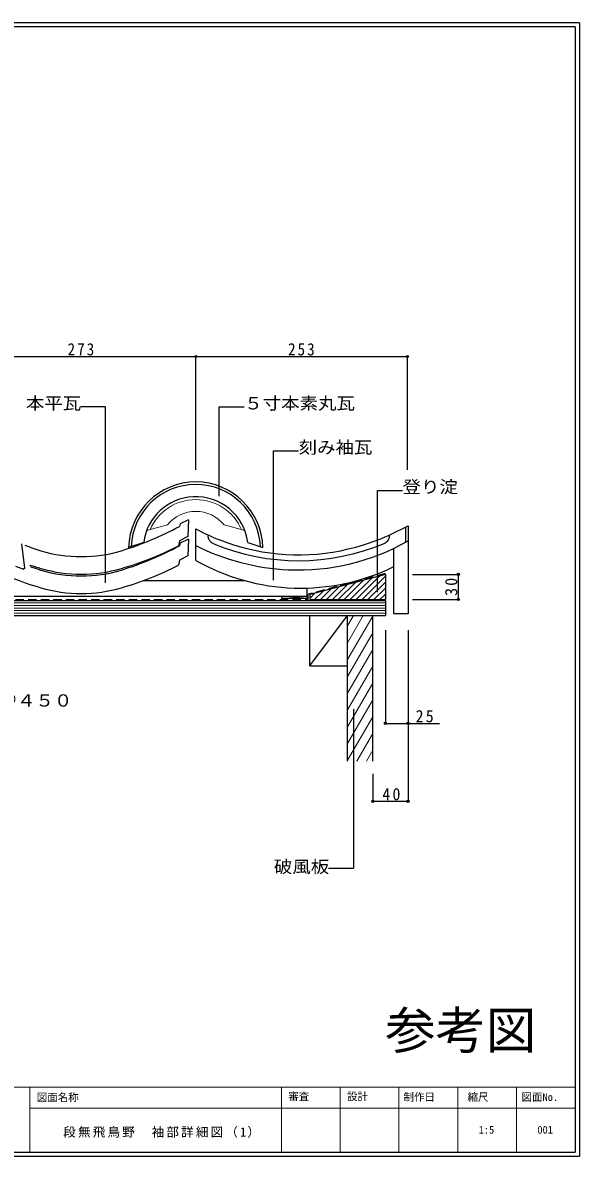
# Model space of a CAD drawing. Units: millimetres, scale not verified. Extents: x -1898 to 2142, y -2692 to 1538.
# Drawn here: x -572 to 92, y -2692 to -1342 of the extents above; entities that cross this region are included whole.
import ezdxf
from ezdxf.enums import TextEntityAlignment as Align

# ---------------------------------------------------------------- set-up
doc = ezdxf.new("R2010")
doc.units = ezdxf.units.MM
doc.header["$LTSCALE"] = 5
doc.header["$PDMODE"] = 32
doc.header["$PDSIZE"] = 2.5
doc.linetypes.add('DASHED2', pattern=[3, 2, -1])
doc.layers.add('0-A', color=7, linetype='Continuous', lineweight=25)
doc.styles.add('ＭＳ ゴシック', font='')
doc.styles.get('ＭＳ ゴシック').set_extended_font_data('MS Gothic')

msp = doc.modelspace()

# ---------------------------------------------------------------- linework, layer by layer
at = {"layer": '0-A'}
for p, q in [((91.806, -1341.853), (-1898.193, -1341.853)), ((91.806, -1341.853), (91.806, -2691.853)), ((-428.068, -2006.323), (-306.891, -2006.323)), ((-1615.096, -2024.767), (-262.617, -2024.767)), ((-232.617, -2024.767), (-232.617, -2015.105)), ((-1898.193, -2691.853), (91.806, -2691.853))]:
    msp.add_line(p, q, dxfattribs=at)
at = {"layer": '0-A', "color": 2}
for p, q in [((86.806, -1346.853), (-1893.194, -1346.853)), ((86.806, -1346.853), (86.806, -2686.853)), ((-373.816, -1933.748), (-374.816, -1953.748)), ((-115.316, -1942.551), (-115.316, -1960.551)), ((-112.317, -1940.922), (-112.317, -2045.912)), ((-373.816, -1956.748), (-374.816, -1976.748)), ((-365.317, -1982.258), (-365.317, -1944.541)), ((-569.121, -1991.27), (-572.702, -1962.495)), ((-427.316, -1960.789), (-445.316, -1966.788)), ((-303.316, -1960.789), (-285.316, -1966.788)), ((-129.316, -2045.912), (-129.316, -1967.779)), ((-580.319, -1989.212), (-570.703, -1992.702)), ((-569.121, -1991.27), (-570.703, -1992.702)), ((-112.317, -2045.912), (-129.316, -2045.912)), ((-1893.194, -2686.853), (86.806, -2686.853))]:
    msp.add_line(p, q, dxfattribs=at)
at = {"layer": '0-A', "color": 6}
for p, q in [((-638.317, -1739.316), (-365.317, -1739.316)), ((-112.927, -1874.316), (-112.927, -1739.316)), ((-472.758, -1799.359), (-502.758, -1799.359)), ((-472.758, -2008.928), (-472.758, -1799.359)), ((-337.551, -1799.359), (-307.551, -1799.359)), ((-337.551, -1905.834), (-337.551, -1799.359)), ((-272.723, -1851.751), (-242.723, -1851.751)), ((-272.723, -2005.593), (-272.723, -1851.751)), ((-148.899, -1898.841), (-118.899, -1898.841)), ((-148.899, -2020.001), (-148.899, -1898.841)), ((-106.827, -1998.84), (-52.382, -1998.84)), ((-52.382, -2028.839), (-52.382, -1998.84)), ((-106.827, -2028.839), (-52.382, -2028.839)), ((-112.317, -2065.304), (-112.317, -2269.104)), ((-177.23, -2159.499), (-177.23, -2348.7)), ((-154.316, -2236.318), (-154.316, -2269.104)), ((-154.316, -2269.104), (-112.317, -2269.104)), ((-207.23, -2348.7), (-177.23, -2348.7))]:
    msp.add_line(p, q, dxfattribs=at)
at = {"layer": '0-A', "color": 4, "lineweight": 9}
for p, q in [((-423.823, -1946.782), (-399.083, -1939.788)), ((-306.81, -1946.782), (-331.549, -1939.788)), ((-202.485, -2028.839), (-184.625, -2010.98)), ((-195.414, -2028.839), (-174.967, -2008.392)), ((-188.342, -2028.839), (-165.307, -2005.804)), ((-181.272, -2028.839), (-155.648, -2003.216)), ((-174.2, -2028.839), (-145.988, -2000.627)), ((-167.129, -2028.839), (-139.316, -2001.026)), ((-160.058, -2028.839), (-139.316, -2008.097)), ((-229.316, -2027.386), (-223.263, -2021.333)), ((-223.698, -2028.839), (-213.604, -2018.745)), ((-216.627, -2028.839), (-203.943, -2016.157)), ((-209.556, -2028.839), (-194.285, -2013.568)), ((-152.987, -2028.839), (-139.316, -2015.168)), ((-145.916, -2028.839), (-139.316, -2022.239)), ((-1615.096, -2032.912), (-139.316, -2032.912)), ((-1615.096, -2035.912), (-139.316, -2035.912)), ((-1615.096, -2038.912), (-139.316, -2038.912)), ((-1615.096, -2041.912), (-139.316, -2041.912)), ((-1615.096, -2044.912), (-139.316, -2044.912)), ((-184.316, -2060.268), (-177.182, -2047.912)), ((-184.316, -2080.268), (-165.635, -2047.912)), ((-184.316, -2100.268), (-154.088, -2047.912)), ((-184.316, -2120.268), (-154.316, -2068.307)), ((-184.316, -2140.268), (-154.316, -2088.307)), ((-184.316, -2160.268), (-154.316, -2108.307)), ((-184.316, -2180.268), (-154.316, -2128.306)), ((-184.316, -2200.268), (-154.316, -2148.307)), ((-184.316, -2220.268), (-154.316, -2168.307)), ((-173.461, -2221.468), (-154.316, -2188.307)), ((-161.914, -2221.468), (-154.316, -2208.307)), ((-1893.194, -2609.493), (86.806, -2609.493)), ((-562.972, -2609.493), (-562.972, -2686.853)), ((-263.194, -2609.493), (-263.194, -2686.853)), ((-193.194, -2609.493), (-193.194, -2686.853)), ((-123.194, -2609.493), (-123.194, -2686.853)), ((-53.194, -2609.493), (-53.194, -2686.853)), ((16.806, -2609.493), (16.806, -2686.853)), ((-562.972, -2634.502), (86.806, -2634.502))]:
    msp.add_line(p, q, dxfattribs=at)
at = {"layer": '0-A', "color": 6, "linetype": 'DASHED2'}
for p, q in [((-139.575, -1997.874), (-231.541, -2022.516)), ((-231.541, -2028.839), (-231.541, -2022.516)), ((-1615.096, -2028.839), (-231.541, -2028.839))]:
    msp.add_line(p, q, dxfattribs=at)
at = {"layer": '0-A', "color": 3}
for p, q in [((-139.316, -1998.84), (-229.316, -2022.955)), ((-139.316, -1998.84), (-139.316, -2028.839)), ((-262.617, -2027.767), (-262.617, -2024.767)), ((-229.316, -2022.955), (-229.316, -2028.839)), ((-1615.096, -2029.912), (-139.316, -2029.912)), ((-229.316, -2028.839), (-139.316, -2028.839)), ((-139.316, -2029.912), (-139.316, -2047.912)), ((-1615.096, -2047.912), (-139.316, -2047.912)), ((-229.316, -2107.912), (-184.316, -2047.912)), ((-229.316, -2107.912), (-229.316, -2047.912)), ((-184.316, -2221.468), (-184.316, -2047.912)), ((-154.316, -2221.468), (-154.316, -2047.912)), ((-229.316, -2107.912), (-184.316, -2107.912))]:
    msp.add_line(p, q, dxfattribs=at)
at = {"layer": '0-A', "color": 6}
for points in [[(-365.317, -1874.316), (-365.317, -1739.316), (-112.927, -1739.316)], [(-139.316, -2065.304), (-139.316, -2176.229), (-112.317, -2176.229), (-75.007, -2176.229)]]:
    msp.add_lwpolyline(points, dxfattribs=at)
at = {"layer": '0-A', "color": 2}
for points in [[(-373.816, -1933.748), (-383.817, -1938.748), (-384.816, -1941.748)], [(-374.816, -1953.748), (-384.816, -1958.747), (-385.816, -1964.747)], [(-373.816, -1956.748), (-383.817, -1961.748), (-384.816, -1964.748)], [(-374.816, -1976.748), (-384.816, -1981.747), (-385.816, -1987.747)]]:
    msp.add_lwpolyline(points, dxfattribs=at)
at = {"layer": '0-A', "color": 3}
msp.add_lwpolyline([(-262.617, -2024.767), (-232.617, -2024.767), (-232.617, -2027.767), (-262.617, -2027.767), (-232.617, -2024.767)], dxfattribs=at)
at = {"layer": '0-A', "color": 2}
for centre, radius, start, end in [((-365.316, -1968.813), 80.026, 1.45042, 178.54958), ((-365.316, -1968.813), 77.026, 2.25957, 177.74043), ((-365.316, -1968.813), 62.517, 93.01474, 172.62524), ((-365.316, -1968.813), 62.517, 7.37476, 93.01474), ((-578.227, -1578.149), 411.839, 287.58293, 298.01007), ((-253.044, -1685.348), 291.757, 287.49881, 298.83859), ((-242.817, -1718.004), 257.536, 241.5976, 254.04451), ((-340.793, -1952.8), 9.975, 174.50714, 250.04587), ((-144.246, -1952.525), 9.975, 289.95413, 5.49286), ((-425.406, -1578.149), 411.839, 249.56953, 252.41707), ((-425.406, -1578.149), 411.839, 251.00089, 252.41707), ((-501.816, -1809.677), 168.071, 253.40562, 286.59435), ((-557.144, -1632.386), 373.922, 286.04153, 297.27042), ((-578.227, -1601.149), 411.839, 287.58293, 298.01007), ((-242.238, -1718.087), 275.477, 243.46249, 267.3829), ((-242.817, -1720.313), 262.228, 247.33405, 292.88477), ((-242.817, -1718.004), 257.536, 254.04451, 287.51337), ((-242.817, -1730.749), 262.803, 267.3829, 299.7733), ((-240.316, -1761.735), 253.487, 240.4539, 295.96939), ((-446.489, -1655.386), 373.922, 242.72958, 253.95847), ((-446.489, -1632.386), 373.922, 251.85635, 253.95847), ((-425.406, -1601.149), 411.839, 250.52827, 252.41707), ((-501.816, -1830.674), 168.074, 253.40598, 286.59406), ((-501.816, -1832.677), 168.071, 253.40562, 286.59435), ((-557.144, -1655.386), 373.922, 286.04153, 297.27042), ((-501.816, -1853.674), 168.074, 253.40598, 286.59406)]:
    msp.add_arc(centre, radius, start, end, dxfattribs=at)
at = {"layer": '0-A', "color": 4, "lineweight": 9}
for centre, radius, start, end in [((-365.316, -1969.075), 59.287, 23.28645, 156.71355), ((-365.316, -1967.588), 43.738, 39.46455, 140.5356)]:
    msp.add_arc(centre, radius, start, end, dxfattribs=at)
at = {"layer": '0-A', "color": 6}
for p in [(-365.317, -1739.316), (-112.927, -1739.316), (-52.382, -1998.84), (-52.382, -2028.839), (-139.316, -2176.229), (-112.317, -2176.229), (-154.316, -2269.104), (-112.317, -2269.104)]:
    msp.add_point(p, dxfattribs=at)

# ---------------------------------------------------------------- texts
at = {"layer": '0-A', "color": 3, "style": 'ＭＳ ゴシック', "width": 1.1}
for s, p in [('本平瓦', (-567.758, -1806.859)), ('５寸本素丸瓦', (-307.551, -1806.859)), ('刻み袖瓦', (-242.723, -1859.251)), ('登り淀', (-118.899, -1906.341)), ('木摺\u3000＠４５０', (-666.306, -2160.743)), ('破風板', (-272.23, -2358.7))]:
    msp.add_text(s, height=14.66, dxfattribs=at).set_placement(p, align=Align.BOTTOM_LEFT)
at = {"layer": '0-A', "style": 'ＭＳ ゴシック'}
msp.add_text('参考図', height=43.99, dxfattribs=at).set_placement((-139.66, -2576.964), align=Align.BOTTOM_LEFT)
at = {"layer": '0-A', "color": 3, "style": 'ＭＳ ゴシック'}
for s, p in [('図面名称', (-554.775, -2628.984)), ('審査', (-255.104, -2627.879)), ('設計', (-185.104, -2627.879)), ('制作日', (-117.721, -2628.605)), ('縮尺', (-41.471, -2628.605)), ('図面No.', (22.874, -2628.605)), ('1:5', (-28.282, -2667.544)), ('001', (41.718, -2667.544))]:
    msp.add_text(s, height=9.164, dxfattribs=at).set_placement(p, align=Align.BOTTOM_LEFT)
at = {"layer": '0-A', "color": 3, "char_height": 14.66, "attachment_point": 7, "style": 'ＭＳ ゴシック'}
for s, insert in [('\\T1.27;\\W0.9;273', (-518.067, -1738.316)), ('\\T1.27;\\W0.9;253', (-255.372, -1738.316)), ('\\T1.27;\\W0.95;25', (-103.291, -2175.229)), ('\\T1.27;\\W0.95;40', (-142.942, -2268.104))]:
    msp.add_mtext(s, dxfattribs=dict(at, insert=insert))
at = {"layer": '0-A', "color": 3, "insert": (-53.382, -2024.464), "char_height": 14.66, "attachment_point": 7, "rotation": 90, "style": 'ＭＳ ゴシック'}
msp.add_mtext('\\T1.27;\\W0.95;30', dxfattribs=at)
at = {"layer": '0-A', "insert": (-523.223, -2669.794), "char_height": 11, "attachment_point": 7, "style": 'ＭＳ ゴシック'}
msp.add_mtext('\\T1.17;段無飛鳥野\u3000袖部詳細図（1）', dxfattribs=at)

doc.saveas('drawing.dxf')
